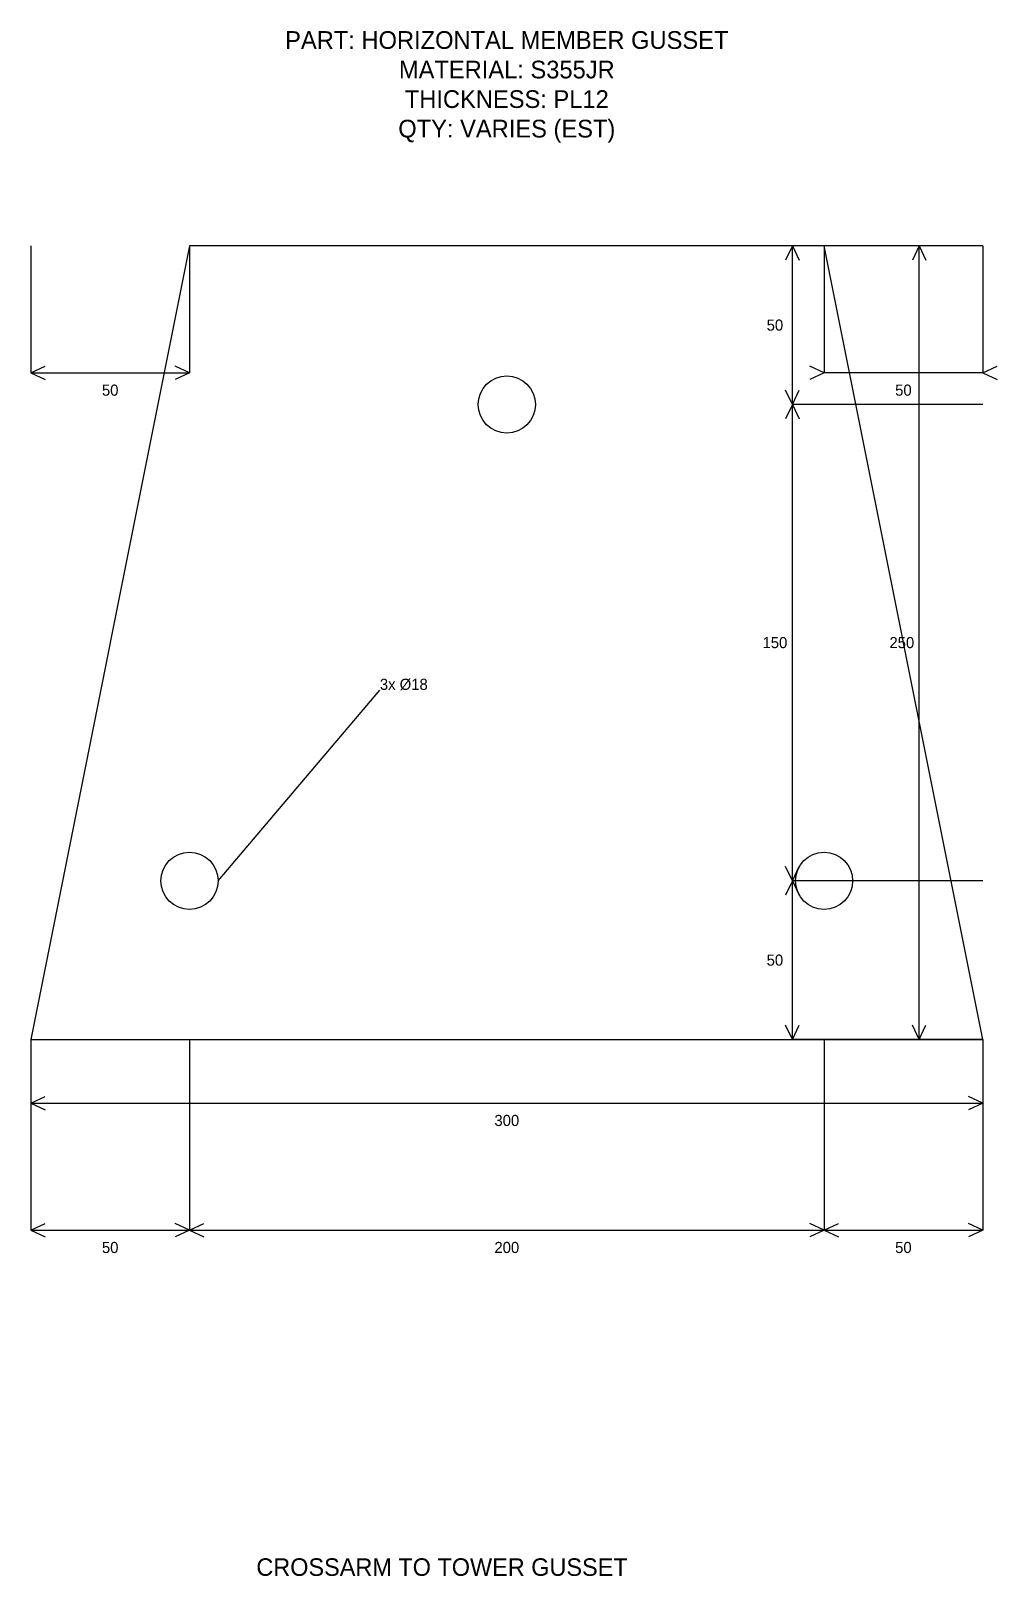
# Model space of a CAD drawing. Header units: millimetres. Extents: x 140 to 2325, y -1031 to 441.
# Drawn here: x 1927.7 to 2232.3, y -60.2 to 426.5 of the extents above; entities that cross this region are included whole.
import ezdxf

# ---------------------------------------------------------------- set-up
doc = ezdxf.new("R2010")
doc.units = ezdxf.units.MM

msp = doc.modelspace()

# ---------------------------------------------------------------- linework, layer by layer
at = {"layer": 'ANNOTATION'}
msp.add_line((1986.73, 158.79), (2037.73, 218.79), dxfattribs=at)
at = {"layer": 'DIMENSION'}
for p, q in [((1927.73, 358.79), (1927.73, 318.79)), ((1977.73, 358.79), (1977.73, 318.79)), ((2167.73, 358.79), (2165.62, 354.26)), ((2227.73, 358.79), (2167.73, 358.79)), ((2167.73, 308.79), (2167.73, 358.79)), ((2167.73, 358.79), (2169.85, 354.26)), ((2177.73, 358.79), (2177.73, 318.79)), ((2207.73, 358.79), (2205.62, 354.26)), ((2227.73, 358.79), (2207.73, 358.79)), ((2207.73, 108.79), (2207.73, 358.79)), ((2207.73, 358.79), (2209.85, 354.26)), ((2227.73, 358.79), (2227.73, 318.79)), ((1927.73, 318.79), (1932.27, 320.9)), ((1927.73, 318.79), (1977.73, 318.79)), ((1927.73, 318.79), (1932.27, 316.68)), ((1977.73, 318.79), (1973.2, 320.9)), ((1977.73, 318.79), (1973.2, 316.68)), ((2177.73, 318.79), (2173.2, 320.9)), ((2177.73, 318.79), (2173.2, 316.68)), ((2227.73, 318.79), (2177.73, 318.79)), ((2227.73, 318.79), (2232.27, 320.9)), ((2227.73, 318.79), (2232.27, 316.68)), ((2167.73, 308.79), (2165.62, 313.32)), ((2167.73, 308.79), (2169.85, 313.32)), ((2167.73, 308.79), (2165.62, 304.26)), ((2227.73, 308.79), (2167.73, 308.79)), ((2167.73, 158.79), (2167.73, 308.79)), ((2167.73, 308.79), (2169.85, 304.26)), ((2227.73, 308.79), (2167.73, 308.79)), ((2167.73, 158.79), (2165.62, 163.32)), ((2167.73, 158.79), (2169.85, 163.32)), ((2167.73, 158.79), (2165.62, 154.26)), ((2227.73, 158.79), (2167.73, 158.79)), ((2167.73, 108.79), (2167.73, 158.79)), ((2167.73, 158.79), (2169.85, 154.26)), ((2227.73, 158.79), (2167.73, 158.79)), ((2167.73, 108.79), (2165.62, 113.32)), ((2167.73, 108.79), (2169.85, 113.32)), ((2207.73, 108.79), (2205.62, 113.32)), ((2207.73, 108.79), (2209.85, 113.32)), ((1927.73, 108.79), (1927.73, 88.79)), ((1927.73, 108.79), (1927.73, 48.79)), ((1977.73, 108.79), (1977.73, 48.79)), ((1977.73, 108.79), (1977.73, 48.79)), ((2227.73, 108.79), (2167.73, 108.79)), ((2177.73, 108.79), (2177.73, 48.79)), ((2177.73, 108.79), (2177.73, 48.79)), ((2227.73, 108.79), (2207.73, 108.79)), ((2227.73, 108.79), (2227.73, 88.79)), ((2227.73, 108.79), (2227.73, 48.79)), ((1927.73, 88.79), (1932.27, 90.9)), ((1927.73, 88.79), (2227.73, 88.79)), ((1927.73, 88.79), (1932.27, 86.68)), ((2227.73, 88.79), (2223.2, 90.9)), ((2227.73, 88.79), (2223.2, 86.68)), ((1927.73, 48.79), (1932.27, 50.9)), ((1927.73, 48.79), (1977.73, 48.79)), ((1927.73, 48.79), (1932.27, 46.68)), ((1977.73, 48.79), (1973.2, 50.9)), ((1977.73, 48.79), (1973.2, 46.68)), ((1977.73, 48.79), (1982.27, 50.9)), ((1977.73, 48.79), (2177.73, 48.79)), ((1977.73, 48.79), (1982.27, 46.68)), ((2177.73, 48.79), (2173.2, 50.9)), ((2177.73, 48.79), (2173.2, 46.68)), ((2177.73, 48.79), (2182.27, 50.9)), ((2177.73, 48.79), (2227.73, 48.79)), ((2177.73, 48.79), (2182.27, 46.68)), ((2227.73, 48.79), (2223.2, 50.9)), ((2227.73, 48.79), (2223.2, 46.68))]:
    msp.add_line(p, q, dxfattribs=at)
at = {"layer": 'GEOMETRY'}
msp.add_lwpolyline([(1927.73, 108.79), (2227.73, 108.79), (2177.73, 358.79), (1977.73, 358.79)], close=True, dxfattribs=at)
for centre in [(2077.73, 308.79), (1977.73, 158.79), (2177.73, 158.79)]:
    msp.add_circle(centre, 9, dxfattribs=at)

# ---------------------------------------------------------------- texts
at = {"layer": 'ANNOTATION'}
for s, insert, char_height, attachment_point in [('PART: HORIZONTAL MEMBER GUSSET\\PMATERIAL: S355JR\\PTHICKNESS: PL12\\PQTY: VARIES (EST)', (2077.73, 408.79), 5.58, 5), ('50', (2162.23, 333.79), 3.5, 5), ('50', (1952.73, 313.29), 3.5, 5), ('50', (2202.73, 313.29), 3.5, 5), ('150', (2162.23, 233.79), 3.5, 5), ('250', (2202.23, 233.79), 3.5, 5), ('3x Ø18', (2037.73, 218.79), 3.5, 7), ('50', (2162.23, 133.79), 3.5, 5), ('300', (2077.73, 83.29), 3.5, 5), ('50', (1952.73, 43.29), 3.5, 5), ('200', (2077.73, 43.29), 3.5, 5), ('50', (2202.73, 43.29), 3.5, 5), ('CROSSARM TO TOWER GUSSET', (2057.31, -57.38), 5.5271, 5)]:
    msp.add_mtext(s, dxfattribs=dict(at, insert=insert, char_height=char_height, attachment_point=attachment_point))

doc.saveas('drawing.dxf')
